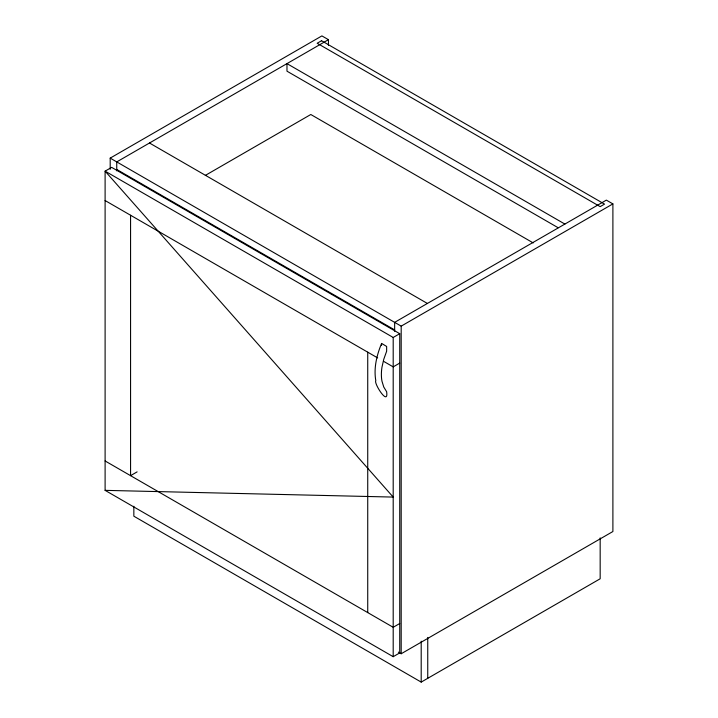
<?xml version="1.0" encoding="UTF-8"?>
<svg xmlns="http://www.w3.org/2000/svg" width="718" height="718" viewBox="0 0 718 718"><rect width="100%" height="100%" fill="white"/><g stroke="black" fill="none" stroke-linecap="round" stroke-linejoin="round"><path stroke-width="1.08" d="M381.581 343.455C376.77 355.096 373.584 368.002 375.792 380.612C373.665 383.403 388.797 406.9 386.643 391.759L383.753 387.002L381.976 381.213A44.292 25.57 -60 0 1 381.976 367.167L383.753 359.323L386.643 351.228L386.643 346.462L381.644 343.428L381.554 345.43M110.195 169.304L110.195 158.122L321.897 35.9L328.449 39.678L328.449 45.27M328.449 39.678L116.747 161.909L116.747 170.848M205.339 175.398L310.804 114.503L533.223 242.917M137.111 471.879L130.568 475.657L130.568 215.247M110.195 158.122L401.191 326.134L612.894 203.903L612.894 531.526L401.191 653.748L398.391 652.132M105.106 490.358L393.195 497.08L105.106 171.144L393.195 337.469L399.738 333.69L399.738 652.904L393.195 656.692L105.106 490.358L105.106 171.144L111.649 167.366L399.738 333.69M399.738 363.093L393.195 366.871L383.493 361.271M399.738 623.511L393.195 627.29L105.106 460.965M133.844 506.244L133.844 516.197L421.197 682.1L600.167 578.78L600.167 537.881M612.894 203.903L606.351 200.125L394.649 322.355L394.649 331.294M564.878 224.07L286.976 63.624L286.976 71.181L558.101 227.714M149.479 143.008L427.381 303.454M116.747 169.466L394.649 329.912M105.106 200.546L377.668 357.914M427.748 637.422L427.748 678.322M421.197 641.201L421.197 682.1M401.191 326.134L401.191 653.748M393.195 337.469L393.195 656.692M367.733 352.17L367.733 612.589M321.538 40.729L317.168 43.251L600.167 206.64L604.529 204.118L321.538 40.729"/></g></svg>
